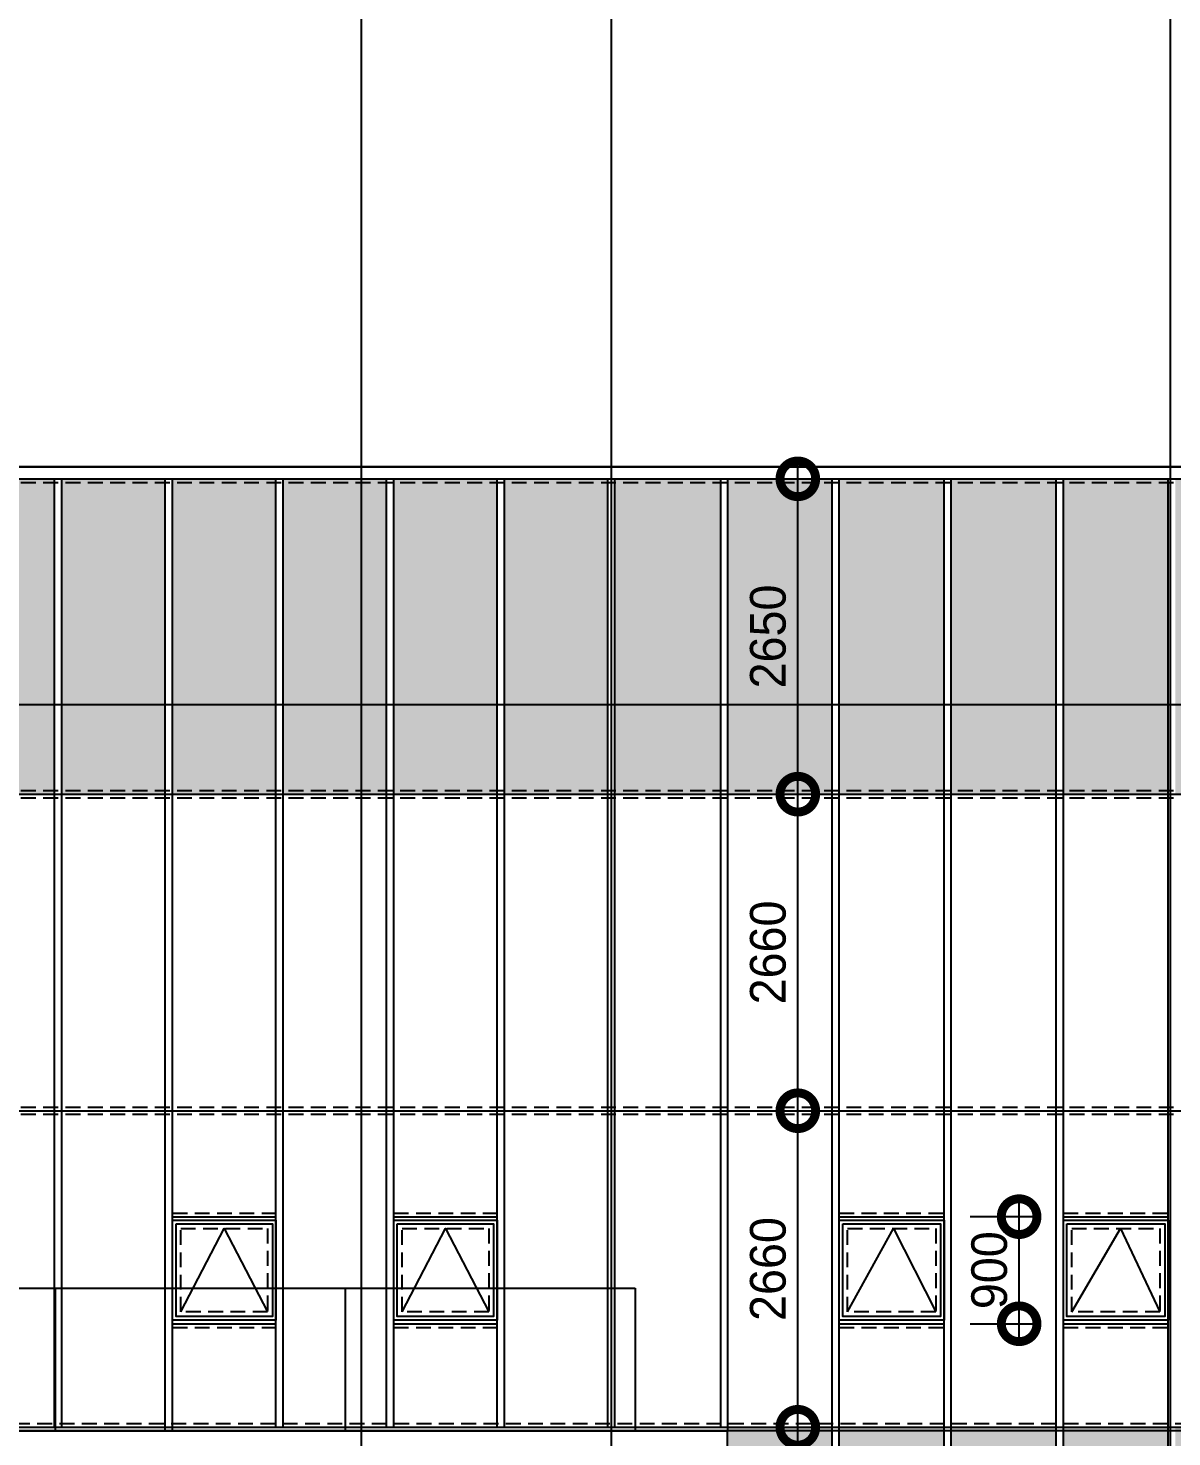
# Model space of a CAD drawing. Extents: x -430745 to 210250, y 0 to 148500.
# Drawn here: x 99594 to 109205, y 45029 to 56866 of the extents above; entities that cross this region are included whole.
import ezdxf

# ---------------------------------------------------------------- set-up
doc = ezdxf.new("R2010")
doc.units = 0
doc.header["$LTSCALE"] = 250
doc.header["$MEASUREMENT"] = 0
doc.linetypes.add('DASHED', pattern=[0.75, 0.5, -0.25])
doc.layers.get('0').update_dxf_attribs({"linetype": 'CONTINUOUS'})
doc.layers.get('Defpoints').update_dxf_attribs({"linetype": 'CONTINUOUS'})
for name, color, linetype in [('A-CEN', 1, 'CONTINUOUS'), ('A-DIM', 7, 'CONTINUOUS'), ('A-ELE-2', 2, 'CONTINUOUS'), ('A-ELE-254', 254, 'CONTINUOUS'), ('A-ELE-3', 3, 'CONTINUOUS'), ('A-ETC-GLASS HANDRIAL', 5, 'CONTINUOUS'), ('A-WIN', 4, 'CONTINUOUS'), ('A-WIN-HID', 9, 'DASHED')]:
    doc.layers.add(name, color=color, linetype=linetype)
doc.layers.add('NOPLOT', color=193, linetype='CONTINUOUS', plot=False)
doc.styles.add('Gdim', font='')
doc.styles.get('Gdim').set_extended_font_data('Dotum')
doc.dimstyles.new('Gdim100', dxfattribs={"dimscale": 100, "dimtxt": 3, "dimasz": 6, "dimexe": 1.5, "dimexo": 2, "dimgap": 1, "dimtad": 1, "dimdec": 0, "dimzin": 0, "dimdsep": 46, "dimtxsty": 'Gdim', "dimblk": 'DOTSMALL', "dimcen": 1.5, "dimdle": 1.5, "dimclrd": 1, "dimclre": 1, "dimclrt": 256, "dimazin": 0, "dimtfac": 1, "dimtdec": 0, "dimtix": 1, "dimtmove": 2, "dimatfit": 3, "dimldrblk": 'DOTSMALL', "dimfxl": 1.5, "dimtolj": 1, "dimtzin": 0, "dimlwd": -1, "dimlwe": -1, "dimarcsym": 0})

# ---------------------------------------------------------------- blocks, each defined once
blk = doc.blocks.new('A-CEN-EAST1')
at = {"layer": 'A-CEN'}
for p, q in [((14822720.5, -289571.4, 0), (14822720.5, -182238.1, 0)), ((14824820.5, -289571.4, 0), (14824820.5, -182238.1, 0)), ((14829520.5, -289571.4, 0), (14829520.5, -182238.1, 0))]:
    blk.add_line(p, q, dxfattribs=at)
at = {"layer": 'A-CEN', "elevation": 0}
for points in [[(14843720.5, -256975.9), (14740192.8, -256975.9)], [(14843720.5, -258975.9), (14740192.8, -258975.9)], [(14843720.5, -265075.9), (14740192.8, -265075.9)]]:
    blk.add_lwpolyline(points, dxfattribs=at)
blk = doc.blocks.new('_DotSmall')
at = {"color": 0, "linetype": 'ByBlock', "const_width": 0.5}
blk.add_lwpolyline([(-0.0625, 0, 1), (0.0625, 0, 1)], format="xyb", close=True, dxfattribs=at)
blk = doc.blocks.new('*D22')
at = {"layer": 'Defpoints', "color": 0, "transparency": 16777216}
for p in [(105444, 45109), (106062, 45109), (105444, 43229)]:
    blk.add_point(p, dxfattribs=at)
at = {"layer": 'NOPLOT', "color": 1, "transparency": 16777216}
for p, q in [((106062, 43079), (106062, 45259)), ((105644, 45109), (106212, 45109)), ((105644, 43229), (106212, 43229))]:
    blk.add_line(p, q, dxfattribs=at)
at = {"layer": 'NOPLOT', "color": 1, "transparency": 16777216, "xscale": 600, "yscale": 600, "zscale": 600}
for p, rotation in [((106062, 45109), 90), ((106062, 43229), 270)]:
    blk.add_blockref('_DotSmall', p, dxfattribs=dict(at, rotation=rotation))
at = {"layer": 'NOPLOT', "transparency": 16777216, "insert": (105812, 44169), "char_height": 300, "attachment_point": 5, "rotation": 90, "style": 'Gdim'}
blk.add_mtext('\\A1;1880', dxfattribs=at)
blk = doc.blocks.new('*D23')
at = {"layer": 'Defpoints', "color": 0, "transparency": 16777216}
for p in [(105444, 47769), (106062, 47769), (105444, 45109)]:
    blk.add_point(p, dxfattribs=at)
at = {"layer": 'NOPLOT', "color": 1, "transparency": 16777216}
for p, q in [((106062, 44959), (106062, 47919)), ((105644, 47769), (106212, 47769)), ((105644, 45109), (106212, 45109))]:
    blk.add_line(p, q, dxfattribs=at)
at = {"layer": 'NOPLOT', "color": 1, "transparency": 16777216, "xscale": 600, "yscale": 600, "zscale": 600}
for p, rotation in [((106062, 47769), 90), ((106062, 45109), 270)]:
    blk.add_blockref('_DotSmall', p, dxfattribs=dict(at, rotation=rotation))
at = {"layer": 'NOPLOT', "transparency": 16777216, "insert": (105812, 46439), "char_height": 300, "attachment_point": 5, "rotation": 90, "style": 'Gdim'}
blk.add_mtext('\\A1;2660', dxfattribs=at)
blk = doc.blocks.new('*D24')
at = {"layer": 'Defpoints', "color": 0, "transparency": 16777216}
for p in [(105444, 50429), (106062, 50429), (105444, 47769)]:
    blk.add_point(p, dxfattribs=at)
at = {"layer": 'NOPLOT', "color": 1, "transparency": 16777216}
for p, q in [((106062, 47619), (106062, 50579)), ((105644, 50429), (106212, 50429)), ((105644, 47769), (106212, 47769))]:
    blk.add_line(p, q, dxfattribs=at)
at = {"layer": 'NOPLOT', "color": 1, "transparency": 16777216, "xscale": 600, "yscale": 600, "zscale": 600}
for p, rotation in [((106062, 50429), 90), ((106062, 47769), 270)]:
    blk.add_blockref('_DotSmall', p, dxfattribs=dict(at, rotation=rotation))
at = {"layer": 'NOPLOT', "transparency": 16777216, "insert": (105812, 49099), "char_height": 300, "attachment_point": 5, "rotation": 90, "style": 'Gdim'}
blk.add_mtext('\\A1;2660', dxfattribs=at)
blk = doc.blocks.new('*D9')
at = {"layer": 'Defpoints', "color": 0, "transparency": 16777216}
for p in [(105444, 53079), (106062, 53079), (105444, 50429)]:
    blk.add_point(p, dxfattribs=at)
at = {"layer": 'NOPLOT', "color": 1, "transparency": 16777216}
for p, q in [((106062, 50279), (106062, 53229)), ((105644, 53079), (106212, 53079)), ((105644, 50429), (106212, 50429))]:
    blk.add_line(p, q, dxfattribs=at)
at = {"layer": 'NOPLOT', "color": 1, "transparency": 16777216, "xscale": 600, "yscale": 600, "zscale": 600}
for p, rotation in [((106062, 53079), 90), ((106062, 50429), 270)]:
    blk.add_blockref('_DotSmall', p, dxfattribs=dict(at, rotation=rotation))
at = {"layer": 'NOPLOT', "transparency": 16777216, "insert": (105812, 51754), "char_height": 300, "attachment_point": 5, "rotation": 90, "style": 'Gdim'}
blk.add_mtext('\\A1;2650', dxfattribs=at)
blk = doc.blocks.new('*D17')
at = {"layer": 'Defpoints', "color": 0, "transparency": 16777216}
for p in [(107311, 46879, 0), (107922, 46879), (107311, 45979, 0)]:
    blk.add_point(p, dxfattribs=at)
at = {"layer": 'NOPLOT', "color": 1, "transparency": 16777216}
for p, q in [((107922, 45829), (107922, 47029)), ((107511, 46879), (108072, 46879)), ((107511, 45979), (108072, 45979))]:
    blk.add_line(p, q, dxfattribs=at)
at = {"layer": 'NOPLOT', "color": 1, "transparency": 16777216, "xscale": 600, "yscale": 600, "zscale": 600}
for p, rotation in [((107922, 46879), 90), ((107922, 45979), 270)]:
    blk.add_blockref('_DotSmall', p, dxfattribs=dict(at, rotation=rotation))
at = {"layer": 'NOPLOT', "transparency": 16777216, "insert": (107672, 46429), "char_height": 300, "attachment_point": 5, "rotation": 90, "style": 'Gdim'}
blk.add_mtext('\\A1;900', dxfattribs=at)

msp = doc.modelspace()

# ---------------------------------------------------------------- hatches: boundary and pattern name
at = {"layer": 'A-ELE-254'}
h = msp.add_hatch(color=256, dxfattribs=at)
h.dxf.hatch_style = 1
h.paths.add_polyline_path([(121545.3, 53078.9), (120679.9, 53078.9), (120679.9, 50428.9), (121545.3, 50428.9)])
h.paths.add_polyline_path([(120619.9, 53078.9), (119738.6, 53078.9), (119738.6, 50428.9), (120619.9, 50428.9)])
h.paths.add_polyline_path([(119678.6, 53078.9), (118797, 53078.9), (118797, 50428.9), (119678.6, 50428.9)])
h.paths.add_polyline_path([(118737, 53078.9), (117835.3, 53078.9), (117835.3, 50428.9), (118737, 50428.9)])
h.paths.add_polyline_path([(117775.3, 53078.9), (116880.5, 53078.9), (116880.5, 50428.9), (117775.3, 50428.9)])
h.paths.add_polyline_path([(116820.5, 53078.9), (115925.5, 53078.9), (115925.5, 50428.9), (116820.5, 50428.9)])
h.paths.add_polyline_path([(115865.5, 53078.9), (114970.3, 53078.9), (114970.3, 50428.9), (115865.5, 50428.9)])
h.paths.add_polyline_path([(114910.3, 53078.9), (114014.9, 53078.9), (114014.9, 50428.9), (114910.3, 50428.9)])
h.paths.add_polyline_path([(113954.9, 53078.9), (113059.3, 53078.9), (113059.3, 50428.9), (113954.9, 50428.9)])
h.paths.add_polyline_path([(112999.3, 53078.9), (112103.6, 53078.9), (112103.6, 50428.9), (112999.3, 50428.9)])
h.paths.add_polyline_path([(112043.6, 53078.9), (111147.6, 53078.9), (111147.6, 50428.9), (112043.6, 50428.9)])
h.paths.add_polyline_path([(111087.6, 53078.9), (110191.5, 53078.9), (110191.5, 50428.9), (111087.6, 50428.9)])
h.paths.add_polyline_path([(110131.5, 53078.9), (109235.3, 53078.9), (109235.3, 50428.9), (110131.5, 50428.9)])
h.paths.add_polyline_path([(109175.3, 53078.9), (108293.5, 53078.9), (108293.5, 50428.9), (109175.3, 50428.9)])
h.paths.add_polyline_path([(108233.5, 53078.9), (107351.7, 53078.9), (107351.7, 50428.9), (108233.5, 50428.9)])
h.paths.add_polyline_path([(107291.7, 53078.9), (106409.6, 53078.9), (106409.6, 50428.9), (107291.7, 50428.9)])
h.paths.add_polyline_path([(106349.6, 53078.9), (105473.8, 53078.9), (105473.8, 50428.9), (106349.6, 50428.9)])
h.paths.add_polyline_path([(105413.8, 53078.9), (104525.2, 53078.9), (104525.2, 50428.9), (105413.8, 50428.9)])
h.paths.add_polyline_path([(104465.2, 53078.9), (103595.6, 53078.9), (103595.6, 50428.9), (104465.2, 50428.9)])
h.paths.add_polyline_path([(103535.6, 53078.9), (102665.9, 53078.9), (102665.9, 50428.9), (103535.6, 50428.9)])
h.paths.add_polyline_path([(102605.9, 53078.9), (101736.1, 53078.9), (101736.1, 50428.9), (102605.9, 50428.9)])
h.paths.add_polyline_path([(101676.1, 53078.9), (100806.2, 53078.9), (100806.2, 50428.9), (101676.1, 50428.9)])
h.paths.add_polyline_path([(100746.2, 53078.9), (99876.2, 53078.9), (99876.2, 50428.9), (100746.2, 50428.9)])
h.paths.add_polyline_path([(99816.2, 53078.9), (98946.2, 53078.9), (98946.2, 50428.9), (99816.2, 50428.9)])
h.paths.add_polyline_path([(98886.2, 53078.9), (98016, 53078.9), (98016, 50428.9), (98886.2, 50428.9)])
h.paths.add_polyline_path([(97956, 53078.9), (97085.8, 53078.9), (97085.8, 50428.9), (97956, 50428.9)])
h.paths.add_polyline_path([(97025.8, 53078.9), (96155.6, 53078.9), (96155.6, 50428.9), (97025.8, 50428.9)])
h.paths.add_polyline_path([(96095.6, 53078.9), (95225.3, 53078.9), (95225.3, 50428.9), (96095.6, 50428.9)])
h.paths.add_polyline_path([(95165.3, 53078.9), (94295.3, 53078.9), (94295.3, 50428.9), (95165.3, 50428.9)])
h.paths.add_polyline_path([(94235.3, 53078.9), (93365.4, 53078.9), (93365.4, 50428.9), (94235.3, 50428.9)])
h.paths.add_polyline_path([(93305.4, 53078.9), (92435.4, 53078.9), (92435.4, 50428.9), (93305.4, 50428.9)])
h.paths.add_polyline_path([(92375.4, 53078.9), (91505.4, 53078.9), (91505.4, 50428.9), (92375.4, 50428.9)])
h.paths.add_polyline_path([(91445.4, 53078.9), (90575.4, 53078.9), (90575.4, 50428.9), (91445.4, 50428.9)])
h.paths.add_polyline_path([(90515.4, 53078.9), (89645.4, 53078.9), (89645.4, 50428.9), (90515.4, 50428.9)])
h.paths.add_polyline_path([(89585.4, 53078.9), (88715.3, 53078.9), (88715.3, 50428.9), (89585.4, 50428.9)])
h.paths.add_polyline_path([(88655.3, 53078.9), (87785.3, 53078.9), (87785.3, 50428.9), (88655.3, 50428.9)])
h.paths.add_polyline_path([(87725.3, 53078.9), (86855.3, 53078.9), (86855.3, 50428.9), (87725.3, 50428.9)])
h.paths.add_polyline_path([(86795.3, 53078.9), (85925.3, 53078.9), (85925.3, 50428.9), (86795.3, 50428.9)])
h.paths.add_polyline_path([(85865.3, 53078.9), (84995, 53078.9), (84995, 50428.9), (85865.3, 50428.9)])
h.paths.add_polyline_path([(84935, 53078.9), (84064.9, 53078.9), (84064.9, 50428.9), (84935, 50428.9)])
h.paths.add_polyline_path([(84004.9, 53078.9), (83134.7, 53078.9), (83134.7, 50428.9), (84004.9, 50428.9)])
h.paths.add_polyline_path([(83074.7, 53078.9), (82204.6, 53078.9), (82204.6, 50428.9), (83074.7, 50428.9)])
h.paths.add_polyline_path([(82144.6, 53078.9), (81274.5, 53078.9), (81274.5, 50428.9), (82144.6, 50428.9)])
h.paths.add_polyline_path([(81214.5, 53078.9), (80344.5, 53078.9), (80344.5, 50428.9), (81214.5, 50428.9)])
h.paths.add_polyline_path([(80284.5, 53078.9), (79414.6, 53078.9), (79414.6, 50428.9), (80284.5, 50428.9)])
h.paths.add_polyline_path([(79354.6, 53078.9), (78484.7, 53078.9), (78484.7, 50428.9), (79354.6, 50428.9)])
h.paths.add_polyline_path([(78424.7, 53078.9), (77555, 53078.9), (77555, 50428.9), (78424.7, 50428.9)])
h.paths.add_polyline_path([(77495, 53078.9), (76625.3, 53078.9), (76625.3, 50428.9), (77495, 50428.9)])
h.paths.add_polyline_path([(76565.3, 53078.9), (75694.7, 53078.9), (75694.7, 50428.9), (76565.3, 50428.9)])
h.paths.add_polyline_path([(75634.7, 53078.9), (74764.3, 53078.9), (74764.3, 50428.9), (75634.7, 50428.9)])
h.paths.add_polyline_path([(74704.3, 53078.9), (73834, 53078.9), (73834, 50428.9), (74704.3, 50428.9)])
h.paths.add_polyline_path([(73774, 53078.9), (72903.8, 53078.9), (72903.8, 50428.9), (73774, 50428.9)])
h.paths.add_polyline_path([(72843.8, 53078.9), (71973.7, 53078.9), (71973.7, 50428.9), (72843.8, 50428.9)])
h.paths.add_polyline_path([(71913.7, 53078.9), (71043.7, 53078.9), (71043.7, 50428.9), (71913.7, 50428.9)])
h.paths.add_polyline_path([(70983.7, 53078.9), (70113.9, 53078.9), (70113.9, 50428.9), (70983.7, 50428.9)])
h.paths.add_polyline_path([(70053.9, 53078.9), (69184.2, 53078.9), (69184.2, 50428.9), (70053.9, 50428.9)])
h.paths.add_polyline_path([(69124.2, 53078.9), (68254.7, 53078.9), (68254.7, 50428.9), (69124.2, 50428.9)])
h.paths.add_polyline_path([(68194.7, 53078.9), (67325.3, 53078.9), (67325.3, 50428.9), (68194.7, 50428.9)])
h.paths.add_polyline_path([(67265.3, 53078.9), (66351.5, 53078.9), (66351.5, 50428.9), (67265.3, 50428.9)])
h.paths.add_polyline_path([(66291.5, 53078.9), (65377.9, 53078.9), (65377.9, 50428.9), (66291.5, 50428.9)])
h.paths.add_polyline_path([(65317.9, 53078.9), (64404.6, 53078.9), (64404.6, 50428.9), (65317.9, 50428.9)])
h.paths.add_polyline_path([(64344.6, 53078.9), (63431.3, 53078.9), (63431.3, 50428.9), (64344.6, 50428.9)])
h.paths.add_polyline_path([(63371.3, 53078.9), (62458.3, 53078.9), (62458.3, 50428.9), (63371.3, 50428.9)])
h.paths.add_polyline_path([(62398.3, 53078.9), (61485.6, 53078.9), (61485.6, 50428.9), (62398.3, 50428.9)])
h.paths.add_polyline_path([(61425.6, 53078.9), (60513.1, 53078.9), (60513.1, 50428.9), (61425.6, 50428.9)])
h.paths.add_polyline_path([(60453.1, 53078.9), (59540.8, 53078.9), (59540.8, 50428.9), (60453.1, 50428.9)])
h.paths.add_polyline_path([(59480.8, 53078.9), (58568.7, 53078.9), (58568.7, 50428.9), (59480.8, 50428.9)])
h.paths.add_polyline_path([(58508.7, 53078.9), (57596.8, 53078.9), (57596.8, 50428.9), (58508.7, 50428.9)])
h.paths.add_polyline_path([(57536.8, 53078.9), (56595.3, 53078.9), (56595.3, 50428.9), (57536.8, 50428.9)])
h = msp.add_hatch(color=256, dxfattribs=at)
h.dxf.hatch_style = 1
h.paths.add_polyline_path([(106349.6, 45108.9), (105473.8, 45108.9), (105473.8, 45078.9), (105472.9, 43228.9), (106349.6, 43228.9)])
h.paths.add_polyline_path([(107291.7, 45108.9), (106409.6, 45108.9), (106409.6, 43228.9), (107291.7, 43228.9)])
h.paths.add_polyline_path([(108233.5, 45108.9), (107351.7, 45108.9), (107351.7, 43228.9), (108233.5, 43228.9)])
h.paths.add_polyline_path([(109175.3, 45108.9), (108293.5, 45108.9), (108293.5, 43228.9), (109175.3, 43228.9)])
h.paths.add_polyline_path([(110131.5, 45108.9), (109235.3, 45108.9), (109235.3, 43228.9), (110131.5, 43228.9)])
h.paths.add_polyline_path([(111087.6, 45108.9), (110191.5, 45108.9), (110191.5, 43228.9), (111087.6, 43228.9)])
h.paths.add_polyline_path([(112043.6, 45108.9), (111147.6, 45108.9), (111147.6, 43228.9), (112043.6, 43228.9)])
h.paths.add_polyline_path([(112999.3, 45108.9), (112103.6, 45108.9), (112103.6, 43228.9), (112999.3, 43228.9)])
h.paths.add_polyline_path([(113954.9, 45108.9), (113059.3, 45108.9), (113059.3, 43228.9), (113954.9, 43228.9)])
h.paths.add_polyline_path([(114910.3, 45108.9), (114014.9, 45108.9), (114014.9, 43228.9), (114910.3, 43228.9)])
h.paths.add_polyline_path([(115865.5, 45108.9), (114970.3, 45108.9), (114970.3, 43228.9), (115865.5, 43228.9)])
h.paths.add_polyline_path([(116820.5, 45108.9), (115925.5, 45108.9), (115925.5, 43228.9), (116820.5, 43228.9)])
h.paths.add_polyline_path([(117775.3, 45108.9), (116880.5, 45108.9), (116880.5, 43228.9), (117775.3, 43228.9)])
h.paths.add_polyline_path([(118737, 45108.9), (117835.3, 45108.9), (117835.3, 43228.9), (118737, 43228.9)])
h.paths.add_polyline_path([(119678.6, 45108.9), (118797, 45108.9), (118797, 43228.9), (119678.6, 43228.9)])
h.paths.add_polyline_path([(120619.9, 45108.9), (119738.6, 45108.9), (119738.6, 43228.9), (120619.9, 43228.9)])
h.paths.add_polyline_path([(121545.3, 45108.9), (120679.9, 45108.9), (120679.9, 43228.9), (121545.3, 43228.9)])

# ---------------------------------------------------------------- linework, layer by layer
at = {"layer": 'A-ELE-2'}
for p in [(43095.3, 45078.9), (105470.3, 37628.9)]:
    msp.add_line(p, (105470.3, 45078.9), dxfattribs=at)
at = {"layer": 'A-ELE-3'}
for p, q in [((56595.3, 53178.9), (121545.3, 53178.9)), ((56595.3, 53078.9), (121545.3, 53078.9))]:
    msp.add_line(p, q, dxfattribs=at)
at = {"layer": 'A-ETC-GLASS HANDRIAL'}
for p, q in [((43795.3, 46278.9), (104695.3, 46278.9)), ((99823.3, 45078.9), (99823.3, 46278.9)), ((102259.3, 45078.9), (102259.3, 46278.9)), ((104695.3, 46278.9), (104695.3, 45078.9))]:
    msp.add_line(p, q, dxfattribs=at)
at = {"layer": 'A-WIN'}
for p, q in [((99816.2, 45108.9), (99816.2, 53078.9)), ((99876.2, 45108.9), (99876.2, 53078.9)), ((100746.2, 45078.9, 0), (100746.2, 53078.9, 0)), ((100806.2, 45078.9, 0), (100806.2, 53078.9, 0)), ((101676.1, 45108.9), (101676.1, 53078.9)), ((101736.1, 45108.9), (101736.1, 53078.9)), ((102605.9, 45108.9, 0), (102605.9, 53078.9, 0)), ((102665.9, 45108.9, 0), (102665.9, 53078.9, 0)), ((103535.6, 45108.9), (103535.6, 53078.9)), ((103595.6, 45108.9), (103595.6, 53078.9)), ((104465.2, 45108.9), (104465.2, 53078.9, 0)), ((104525.2, 45108.9), (104525.2, 53078.9, 0)), ((105413.8, 45108.9), (105413.8, 53078.9, 0)), ((105473.8, 45078.9), (105473.8, 53078.9, 0)), ((106349.6, 39728.9), (106349.6, 53078.9)), ((106409.6, 39728.9), (106409.6, 53078.9)), ((107291.7, 39728.9), (107291.7, 53078.9)), ((107351.7, 39728.9), (107351.7, 53078.9)), ((108233.5, 39728.9), (108233.5, 53078.9)), ((108293.5, 39728.9), (108293.5, 53078.9)), ((109175.3, 41328.9, 0), (109175.3, 53078.9, 0)), ((56595.3, 50428.9), (121545.3, 50428.9)), ((56595.3, 47768.9), (121545.3, 47768.9)), ((100806.2, 46878.9, 0), (101676.1, 46878.9)), ((102665.9, 46878.9, 0), (103535.6, 46878.9)), ((106409.6, 46878.9), (107291.7, 46878.9)), ((108293.5, 46878.9), (109175.3, 46878.9, 0)), ((100806.2, 45978.9, 0), (101676.1, 45978.9)), ((102665.9, 45978.9, 0), (103535.6, 45978.9)), ((106409.6, 45978.9), (107291.7, 45978.9)), ((108293.5, 45978.9), (109175.3, 45978.9, 0)), ((56595.3, 45108.9, 0), (121545.3, 45108.9))]:
    msp.add_line(p, q, dxfattribs=at)
at = {"layer": 'A-WIN', "elevation": 0}
for points in [[(100806.2, 46848.9), (101676.1, 46848.9), (101676.1, 46008.9), (100806.2, 46008.9)], [(100836.2, 46818.9), (101646.1, 46818.9), (101646.1, 46038.9), (100836.2, 46038.9)], [(102665.9, 46848.9), (103535.6, 46848.9), (103535.6, 46008.9), (102665.9, 46008.9)], [(102695.9, 46818.9), (103505.6, 46818.9), (103505.6, 46038.9), (102695.9, 46038.9)], [(106409.6, 46848.9), (107291.7, 46848.9), (107291.7, 46008.9), (106409.6, 46008.9)], [(106439.6, 46818.9), (107261.7, 46818.9), (107261.7, 46038.9), (106439.6, 46038.9)], [(108293.5, 46848.9), (109175.3, 46848.9), (109175.3, 46008.9), (108293.5, 46008.9)], [(108323.5, 46818.9), (109145.3, 46818.9), (109145.3, 46038.9), (108323.5, 46038.9)]]:
    msp.add_lwpolyline(points, close=True, dxfattribs=at)
at = {"layer": 'A-WIN', "color": 1, "elevation": 0}
for points in [[(100876.2, 46078.9), (101241.2, 46778.9), (101606.1, 46078.9)], [(102735.9, 46078.9), (103100.8, 46778.9), (103465.6, 46078.9)], [(106479.6, 46078.9), (106866.5, 46778.9), (107221.7, 46078.9)], [(108363.5, 46078.9), (108773.8, 46778.9), (109105.3, 46078.9)]]:
    msp.add_lwpolyline(points, dxfattribs=at)
at = {"layer": 'A-WIN-HID'}
for p, q in [((56595.3, 53048.9), (121545.3, 53048.9)), ((56595.3, 50458.9), (121545.3, 50458.9)), ((56595.3, 50398.9), (121545.3, 50398.9)), ((56595.3, 47798.9), (121545.3, 47798.9)), ((56595.3, 47738.9), (121545.3, 47738.9)), ((100806.2, 46908.9, 0), (101676.1, 46908.9)), ((102665.9, 46908.9, 0), (103535.6, 46908.9)), ((106409.6, 46908.9), (107291.7, 46908.9)), ((108293.5, 46908.9), (109175.3, 46908.9, 0)), ((100806.2, 45948.9, 0), (101676.1, 45948.9)), ((102665.9, 45948.9, 0), (103535.6, 45948.9)), ((106409.6, 45948.9), (107291.7, 45948.9)), ((108293.5, 45948.9), (109175.3, 45948.9, 0)), ((121545.3, 45138.9), (56595.3, 45138.9, 0)), ((121545.3, 45078.9), (105473.8, 45078.9))]:
    msp.add_line(p, q, dxfattribs=at)
at = {"layer": 'A-WIN-HID', "elevation": 0}
for points in [[(100876.2, 46778.9), (101606.1, 46778.9), (101606.1, 46078.9), (100876.2, 46078.9)], [(102735.9, 46778.9), (103465.6, 46778.9), (103465.6, 46078.9), (102735.9, 46078.9)], [(106479.6, 46778.9), (107221.7, 46778.9), (107221.7, 46078.9), (106479.6, 46078.9)], [(108363.5, 46778.9), (109105.3, 46778.9), (109105.3, 46078.9), (108363.5, 46078.9)]]:
    msp.add_lwpolyline(points, close=True, dxfattribs=at)

# ---------------------------------------------------------------- block references
at = {"layer": 'A-DIM'}
msp.add_blockref('A-CEN-EAST1', (-14720325.2, 310154.8), dxfattribs=at)

# ---------------------------------------------------------------- dimensions: what is measured, and where the dimension line sits
at = {"layer": 'NOPLOT'}
for base, p1, p2, picture, middle in [((106062, 53078.9), (105443.8, 50428.9), (105443.8, 53078.9), '*D9', (105811.8, 51753.9)), ((106062, 50428.9), (105443.8, 47768.9), (105443.8, 50428.9), '*D24', (105811.8, 49098.9)), ((106062, 47768.9), (105443.8, 45108.9), (105443.8, 47768.9), '*D23', (105811.8, 46438.9)), ((107921.7, 46878.9), (107310.6, 45978.9, 0), (107310.6, 46878.9, 0), '*D17', (107671.5, 46428.9)), ((106062, 45108.9), (105443.8, 43228.9), (105443.8, 45108.9), '*D22', (105811.8, 44168.9))]:
    dim = msp.add_linear_dim(base=base, p1=p1, p2=p2, angle=90, dimstyle='Gdim100', dxfattribs=at)
    dim.commit()
    dim.dimension.update_dxf_attribs({"geometry": picture, "text_midpoint": middle})

doc.saveas('drawing.dxf')
